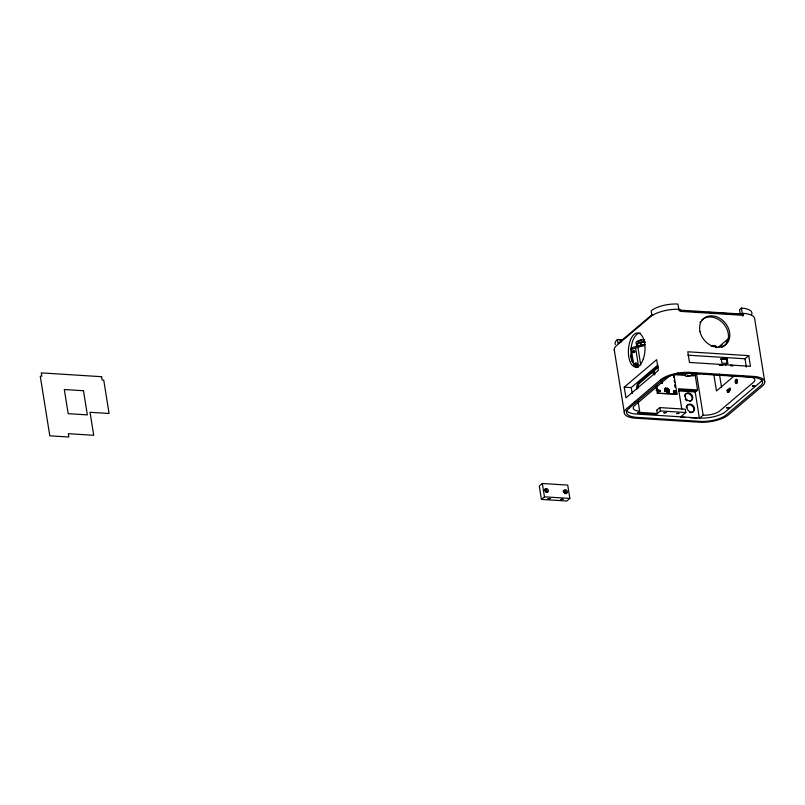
<?xml version="1.0" encoding="UTF-8"?>
<svg xmlns="http://www.w3.org/2000/svg" width="805" height="805" viewBox="0 0 805 805"><rect width="100%" height="100%" fill="white"/><g stroke="black" fill="none" stroke-linecap="round" stroke-linejoin="round"><path stroke-width="1.21" d="M664.618 390.043L665.031 390.113M667.355 390.224L667.888 390.254M668.734 390.324L669.257 390.355M668.593 389.097L669.076 389.62L668.663 388.996M668.844 390.677L668.915 390.576M661.499 382.516L662.334 382.425L662.374 383.14L661.267 383.069L662.505 383.25L662.173 381.52L662.223 382.234M661.569 382.757L662.394 382.767L661.519 382.375M659.617 391.733L659.345 390.827M666.097 391.321L666.852 391.622L666.097 391.552M673.362 391.854C675.828 389.751 675.506 393.826 674.701 393.263M667.194 388.322L667.134 388.463M634.732 364.051L635.839 364.192L636.242 366.486M669.076 392.387L668.542 391.683M669.247 391.381L669.046 392.005L669.468 391.532M674.278 391.16L674.681 392.478L675.928 391.844L674.278 391.16L675.687 392.276L674.681 393.162M675.264 392.83L675.435 392.256M725.375 365.088L726.019 365.088M664.598 388.533L664.558 388.503M652.775 314.896L651.819 314.836L618.049 343.483L617.405 339.479L620.897 339.7L621.259 341.994M631.321 349.42L641.464 346.15A5.414 2.002 -9.1 0 1 644.231 345.737M651.819 314.836L651.175 310.831A19.994 7.396 -9.1 0 1 677.931 304.059L678.887 310.066L679.732 309.351L680.054 311.344L743.548 315.359L743.226 313.366L741.878 314.503M624.237 387.165L656.659 359.664L658.369 370.34L625.948 397.841L624.237 387.165L631.221 387.608L657.927 364.957M658.399 367.231L639.261 383.482A4.367 2.113 -86.4 0 0 638.003 388.352M651.829 373.268L653.177 372.121M751.397 314.976A19.994 7.396 -9.1 0 0 741.415 308.074L739.564 309.653L740.298 314.222M542.329 483.493L539.29 486.069L541.423 499.412L566.821 501.022L569.86 498.436L567.726 485.103L542.329 483.493L544.472 496.836L541.423 499.412M743.548 315.359L742.703 316.083L741.415 308.074M656.125 390.385L656.86 389.761M656.478 387.376L657.323 393.273L677.025 394.068L673.876 374.456M638.073 401.333L639.643 411.154L637.278 413.166L656.327 414.364L660.382 410.932L685.78 412.532L685.246 409.202L659.848 407.592L656.608 410.349M718.322 347.257L728.636 338.502M720.213 346.522L722.085 344.932M725.838 341.753L727.72 340.153M677.025 394.068L657.323 393.273M719.821 365.249L720.445 365.037M720.535 359.141L726.472 359.513L727.146 358.939L727.871 363.468L721.934 363.085L721.21 358.567L727.146 358.939M721.089 365.47L720.777 364.816M722.488 364.917L721.844 364.886L723.081 364.796M678.535 390.918L695.198 391.975L697.563 389.972L694.796 372.675M732.731 365.601L730.507 365.46M687.802 355.166L745.028 358.789L748.741 355.639L750.451 366.305L689.493 362.451L687.782 351.785L748.741 355.639M685.78 412.532L680.376 417.121L685.136 417.423M734.291 375.855L716.47 390.978L713.934 375.17M727.056 390.355L729.924 387.919L729.974 390.304L727.7 392.236L727.056 390.355L728.334 390.435L730.246 388.815M727.73 391.975L730.598 389.55M740.922 376.307L748.398 376.78A12.357 4.568 -9.1 0 1 753.45 382.335L719.67 410.983A12.357 4.568 -9.1 0 1 703.137 415.169L699.424 418.328L695.198 391.975M665.775 388.443L666.248 389.046M664.739 391.17L665.353 391.22M666.963 391.683L667.758 392.025M661.026 380.312L660.523 380.503M635.366 402.087L634.853 402.279M666.188 389.107L665.695 389.459M667.194 389.56L667.687 389.489M657.967 390.334C665.161 391.26 654.012 391.794 659.547 390.727M645.358 344.54A5.414 2.002 -9.1 0 0 641.273 344.953L631.623 347.8L631.814 348.998M658.168 390.153L659.174 390.646M665.041 391.119L664.799 391.602M665.051 391.703L665.202 391.2M667.144 391.592L668.08 391.944L667.536 391.844M674.399 391.371L673.544 391.663L673.684 392.357M678.887 310.066L742.381 314.081M683.365 310.811L688.345 311.122M694.564 311.515L700.793 311.907M708.259 312.38L714.488 312.773M720.706 313.165L726.935 313.568M733.154 313.96L739.382 314.353M637.681 341.511A4.729 1.751 -9.1 0 1 640.448 340.263L641.303 340.324M641.676 342.658L640.82 342.598L641.313 345.717A4.729 1.751 -9.1 0 1 642.521 345.476M720.958 364.655L720.918 365.46M730.678 365.319L732.892 365.46M721.844 364.886L723.101 364.957M730.729 365.651L732.952 365.792M689.885 373.087L699.847 373.711M703.58 373.953L712.294 374.506M716.027 374.738L725.989 375.372M728.475 375.522L738.437 376.156M681.111 373.128L683.656 373.289M677.911 373.681L684.049 374.073M691.415 374.536L695.097 374.768L693.749 375.915L687.611 375.522M675.335 374.748L685.156 375.372M667.476 388.04L667.033 388.201M697.563 389.972L678.514 388.765L681.815 409.353M727.317 391.975L728.968 392.317L727.7 392.236M664.85 388.704L664.799 388.724M666.208 388.775L666.298 389.368M666.238 388.966L665.735 388.755M678.696 389.701L696.556 390.827M667.194 389.177L667.707 389.147M673.604 390.938L676.009 391.19L673.604 391.039M660.261 390.385L656.669 390.153L656.085 386.531M673.443 391.22L675.838 391.371M638.295 412.301L657.343 413.508L656.81 410.178M689.895 417.725L697.039 418.177M544.472 496.836L569.86 498.436M667.285 392.276L667.768 392.126L666.973 392.166M633.122 352.681C635.054 352.751 632.428 350.175 632.609 352.167M683.505 373.238L684.401 373.53M667.486 391.653L668.251 391.602M668.522 392.276L669.056 392.105M659.265 390.566L659.788 391.542M720.415 365.098L719.358 364.725L720.626 365.037M666.429 390.153L665.966 390.173M764.75 381.731L754.657 318.7A21.816 8.06 -9.1 0 0 743.226 313.366M745.028 358.789L746.356 367.09M726.472 359.513L727.016 362.904M728.334 390.435L728.585 392.055M716.138 347.7L715.816 345.697L712.324 345.476A15.999 5.917 -9.1 0 1 711.238 346.291M719.429 374.174L721.592 387.658M696.456 373.429L703.137 415.169M673.413 374.989L673.805 377.465M674.208 379.94L674.6 382.415M675.003 384.901L675.395 387.376M674.932 385.001L675.315 387.386M667.848 391.431L668.16 392.649M654.073 369.555L654.857 374.466M656.628 385.494L657.806 392.86M659.848 407.592L660.382 410.932M653.801 370.662L654.395 375.009M653.569 370.843L654.153 374.466M641.273 344.953L641.464 346.15M637.852 347.015L640.74 365.068M635.719 348.817L638.617 366.869M631.13 348.273L633.807 364.977M630.728 355.347L631.694 361.334M631.221 387.608L632.177 393.534M614.265 349.843L624.358 412.874M635.568 367.06L634.743 364.403L634.974 366.376M635.477 366.778L635.034 363.759A1.087 0.865 49.7 0 1 635.89 362.884A1.087 0.865 49.7 0 1 636.956 364.001L637.379 366.889A1.087 0.865 49.7 0 1 637.339 367.382M679.732 309.351A21.816 8.06 -9.1 0 0 650.551 316.737L616.781 345.385A21.816 8.06 -9.1 0 0 614.547 350.869M672.688 374.617A12.357 4.568 -9.1 0 0 668.371 376.961L634.592 405.609A12.357 4.568 -9.1 0 0 639.643 411.154M677.146 373.359A12.357 4.568 -9.1 0 1 678.736 373.077M620.041 340.535A15.999 5.917 -9.1 0 1 620.897 339.7M684.663 395.205A4.367 3.462 49.7 0 1 690.942 395.295A4.367 3.462 49.7 0 1 689.794 401.413M686.836 400.779A4.367 3.462 49.7 0 1 685.226 399.2M686.202 407.31A4.367 3.462 49.7 0 1 692.34 406.042A4.367 3.462 49.7 0 1 691.576 412.593M690.61 412.643A4.367 3.462 49.7 0 1 689.603 412.432M626.823 410.993A19.622 7.255 -9.1 0 0 636.272 414.022L699.766 418.037A19.622 7.255 -9.1 0 0 724.681 412.381L760.836 381.721A19.622 7.255 -9.1 0 0 761.973 379.698M723.826 346.17A17.086 13.554 49.7 0 1 723.101 346.653M722.347 347.086A17.086 13.554 49.7 0 1 721.542 347.458M699.978 322.403A17.086 13.554 49.7 0 1 700.461 321.668M701.578 320.33A17.086 13.554 49.7 0 1 723.232 323.379A17.086 13.554 49.7 0 1 724.51 345.627M638.073 367.221A17.086 8.271 -86.4 0 1 630.999 349.471A17.086 8.271 -86.4 0 1 640.408 333.129M615.362 344.51A19.994 7.396 -9.1 0 1 617.405 339.479M636.876 389.328A4.367 2.113 -86.4 0 1 637.993 383.401L657.132 367.15A4.367 2.113 -86.4 0 1 658.228 366.859M736.867 383.361A2.184 1.057 -86.4 0 1 737.018 379.588M684.914 373.248A4.679 1.731 -9.1 0 1 684.149 373.007M637.932 346.915A5.444 2.013 -9.1 0 1 638.747 346.371M637.711 345.234A4.729 1.751 -9.1 0 1 639.703 342.95A4.729 1.751 -9.1 0 1 645.369 342.377M638.144 346.301A5.987 2.214 -9.1 0 1 637.369 343.473A5.987 2.214 -9.1 0 1 644.966 341.743M636.202 343.534A5.987 2.214 -9.1 0 1 638.093 340.897A5.987 2.214 -9.1 0 1 644.644 339.74M637.741 341.843A4.729 1.751 -9.1 0 1 638.446 341.37M639.391 340.948A4.729 1.751 -9.1 0 1 641.706 340.364M634.793 364.091A1.087 0.865 49.7 0 1 635.598 365.148M563.017 491.161A2.033 1.61 49.7 0 1 565.502 491.161A2.033 1.61 49.7 0 1 566.066 493.807M544.603 489.49A2.033 1.61 49.7 0 1 547.229 492.167M544.603 490.547A1.167 0.926 49.7 0 1 546.223 490.718A1.167 0.926 49.7 0 1 546.001 492.308M563.51 492.207A1.167 0.926 49.7 0 1 564.486 491.432A1.167 0.926 49.7 0 1 565.563 492.58A1.167 0.926 49.7 0 1 564.768 493.556M664.417 389.137L664.427 389.107M667.405 390.495L667.939 390.677L667.405 390.495M665.574 388.03L666.117 388.231L665.634 388.06M667.134 388.745L667.184 388.835M560.703 499.533L562.977 499.291L560.703 499.533M663.924 412.824L666.198 412.593L663.924 412.824M676.623 413.619L678.887 413.398L676.623 413.619M726.734 407.863L729.008 407.632L726.734 407.863M752.403 386.088L754.667 385.867L752.403 386.088M548.054 498.667L550.278 498.547L548.054 498.667M628.816 408.507L627.739 409.554A19.622 7.255 -9.1 0 0 636.805 417.352L700.3 421.367A19.622 7.255 -9.1 0 0 725.214 415.722L761.369 385.052A19.622 7.255 -9.1 0 0 754.466 377.465L686.494 373.168A19.622 7.255 -9.1 0 0 663.894 378.893L628.816 408.507M660.653 379.769L626.874 408.417A21.816 8.06 -9.1 0 0 635.789 418.218L699.283 422.233A21.816 8.06 -9.1 0 0 728.465 414.847L762.234 386.199A21.816 8.06 -9.1 0 0 753.319 376.398L689.825 372.383A21.816 8.06 -9.1 0 0 660.653 379.769M101.621 376.7L41.307 372.886L41.84 376.217L40.25 376.116L49.809 435.817L68.858 437.024L68.324 433.684L93.722 435.294L90.039 412.281L109.088 413.488L103.744 380.131L102.154 380.03L101.621 376.7M83.489 390.737L64.309 389.519L68.184 413.669L87.353 414.887L83.489 390.737M643.255 359.151A17.086 8.271 -86.4 0 0 637.872 332.968A17.086 8.271 -86.4 0 0 628.977 357.923A17.086 8.271 -86.4 0 0 643.255 359.151M685.105 396.583A4.367 3.462 49.7 0 0 691.334 400.518A4.367 3.462 49.7 0 0 690.348 393.595A4.367 3.462 49.7 0 0 685.105 396.583M686.896 407.763A4.367 3.462 49.7 0 0 693.125 411.697A4.367 3.462 49.7 0 0 692.139 404.774A4.367 3.462 49.7 0 0 686.896 407.763M700.018 331.751A17.086 13.554 49.7 0 0 725.174 345.023A17.086 13.554 49.7 0 0 718.935 317.824A17.086 13.554 49.7 0 0 700.018 331.751M736.887 382.878A2.184 1.057 -86.4 0 0 736.555 379.256A2.184 1.057 -86.4 0 0 735.156 381.983A2.184 1.057 -86.4 0 0 736.887 382.878M686.866 376.348A3.743 1.389 -9.1 0 0 692.31 374.315A3.743 1.389 -9.1 0 0 686.645 373.953A3.743 1.389 -9.1 0 0 686.866 376.348M632.921 351.382A1.087 0.865 49.7 0 0 634.471 352.389A1.087 0.865 49.7 0 0 634.249 350.658A1.087 0.865 49.7 0 0 632.921 351.382M563.862 491.563A2.033 1.61 49.7 0 0 566.851 493.193A2.033 1.61 49.7 0 0 566.157 489.953A2.033 1.61 49.7 0 0 563.862 491.563M544.834 490.416A2.033 1.61 49.7 0 0 547.843 491.956A2.033 1.61 49.7 0 0 547.048 488.716A2.033 1.61 49.7 0 0 544.834 490.416"/></g></svg>
